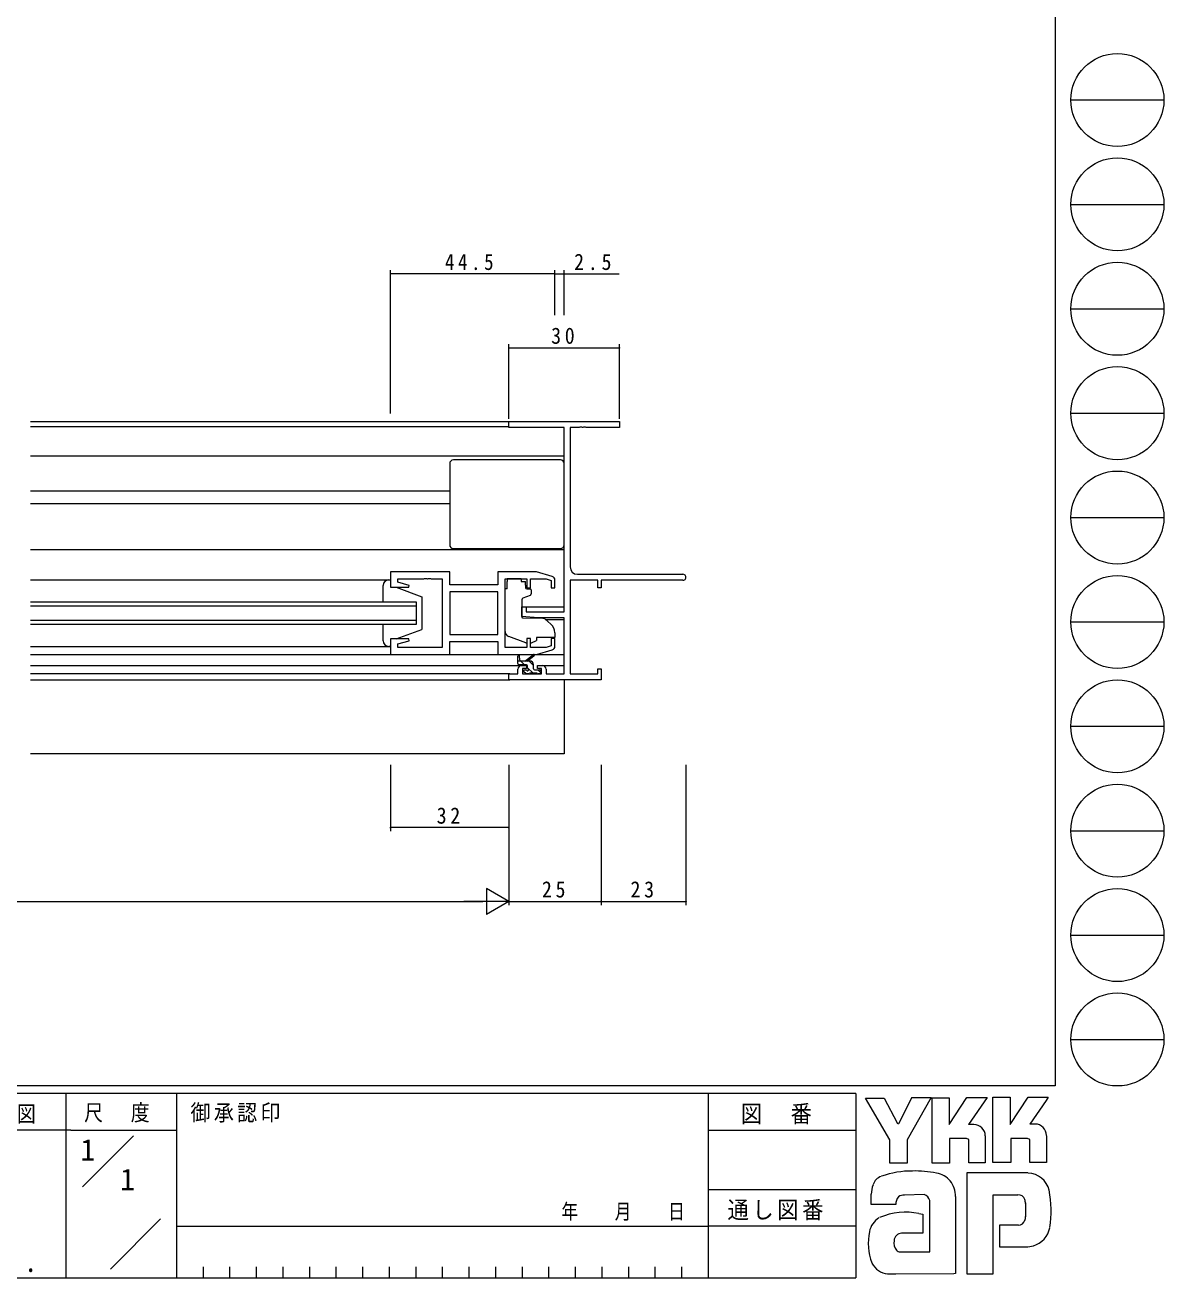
# Model space of a CAD drawing. Units: millimetres, scale not verified. Extents: x -567 to 567, y -403 to 403.
# Drawn here: x 258.3 to 566.7, y -403 to -63.6 of the extents above; entities that cross this region are included whole.
import ezdxf
from ezdxf.enums import TextEntityAlignment as Align

# ---------------------------------------------------------------- set-up
doc = ezdxf.new("R2010")
doc.units = ezdxf.units.MM
doc.header["$LTSCALE"] = 2
for name, color, linetype, lineweight in [('0-1_YKK_ZWAK', 7, 'Continuous', 18), ('0-3_YKK_11', 7, 'Continuous', 18), ('0-4_YKK_12', 2, 'Continuous', 18), ('0-5_YKK_13', 4, 'Continuous', 18), ('0-6_YKK_D', 6, 'Continuous', 18)]:
    doc.layers.add(name, color=color, linetype=linetype, lineweight=lineweight)
doc.layers.add('0-2_USER1', color=7, linetype='Continuous')
doc.styles.add('ＭＳ ゴシック', font='')
doc.styles.get('ＭＳ ゴシック').set_extended_font_data('MS Gothic')

msp = doc.modelspace()

# ---------------------------------------------------------------- linework, layer by layer
at = {"layer": '0-1_YKK_ZWAK'}
for p, q in [((537.274, 399.018), (537.274, -350.982)), ((541.526, -83.862), (566.726, -83.862)), ((541.526, -112.142), (566.726, -112.142)), ((541.526, -140.422), (566.726, -140.422)), ((541.526, -168.702), (566.726, -168.702)), ((541.526, -196.982), (566.726, -196.982)), ((541.526, -225.262), (566.726, -225.262)), ((541.526, -253.542), (566.726, -253.542)), ((541.526, -281.822), (566.726, -281.822)), ((541.526, -310.102), (566.726, -310.102)), ((541.526, -338.382), (566.726, -338.382)), ((537.274, -350.982), (-562.726, -350.982)), ((483.274, -352.982), (-562.726, -352.982)), ((269.274, -352.982), (269.274, -402.982)), ((299.274, -352.982), (299.274, -402.982)), ((443.274, -352.982), (443.274, -402.982)), ((483.274, -352.982), (483.274, -402.982)), ((485.898, -354.276), (490.918, -354.276)), ((492.462, -365.552), (485.898, -354.276)), ((498.468, -354.122), (494.818, -361.227)), ((503.931, -371.884), (503.931, -354.161)), ((520.38, -354.006), (525.052, -354.006)), ((520.38, -371.73), (520.38, -354.006)), ((529.956, -354.006), (535.362, -354.006)), ((534.822, -354.933), (530.362, -361.304)), ((535.362, -354.006), (534.822, -354.933)), ((270.68, -362.981), (173.274, -362.981)), ((270.68, -362.981), (299.274, -362.981)), ((443.274, -362.982), (483.274, -362.982)), ((515.244, -361.42), (513.76, -361.42)), ((531.846, -361.304), (530.362, -361.304)), ((273.803, -378.32), (287.65, -364.472)), ((513.236, -365.243), (508.68, -365.243)), ((518.333, -364.509), (518.333, -371.769)), ((525.245, -365.204), (525.245, -371.73)), ((529.802, -365.204), (525.245, -365.204)), ((530.42, -365.436), (529.802, -365.204)), ((530.42, -371.691), (530.42, -365.436)), ((534.937, -364.509), (534.937, -371.691)), ((525.245, -371.73), (520.38, -371.73)), ((530.42, -371.619), (530.492, -371.691)), ((534.937, -371.691), (530.42, -371.691)), ((529.879, -374.549), (513.314, -374.549)), ((513.314, -374.549), (513.314, -401.849)), ((443.274, -378.981), (483.274, -378.981)), ((487.443, -383.082), (487.443, -380.326)), ((494.084, -383.082), (487.443, -383.082)), ((501.768, -380.418), (496.486, -380.518)), ((503.313, -395.941), (503.313, -382.04)), ((510.302, -380.959), (510.302, -401.81)), ((520.496, -380.495), (527.137, -380.495)), ((520.496, -401.849), (520.496, -380.495)), ((529.236, -382.634), (529.261, -386.398)), ((281.377, -400.618), (294.983, -387.013)), ((299.274, -388.982), (443.274, -388.982)), ((483.274, -388.981), (443.274, -388.981)), ((522.234, -388.681), (522.234, -394.589)), ((527.292, -388.681), (522.234, -388.681)), ((501.382, -390.882), (495.676, -390.889)), ((495.281, -395.941), (503.313, -395.941)), ((502.695, -395.941), (503.197, -395.941)), ((503.313, -395.939), (503.314, -395.941)), ((522.234, -394.589), (529.84, -394.589)), ((529.84, -394.589), (531.385, -394.242)), ((306.474, -399.982), (306.474, -402.982)), ((313.674, -399.982), (313.674, -402.982)), ((320.874, -399.982), (320.874, -402.982)), ((328.074, -399.982), (328.074, -402.982)), ((335.274, -399.982), (335.274, -402.982)), ((342.474, -399.982), (342.474, -402.982)), ((349.674, -399.982), (349.674, -402.982)), ((356.874, -399.982), (356.874, -402.982)), ((364.074, -399.982), (364.074, -402.982)), ((371.274, -399.982), (371.274, -402.982)), ((378.474, -399.982), (378.474, -402.982)), ((385.674, -399.982), (385.674, -402.982)), ((392.874, -399.982), (392.874, -402.982)), ((400.074, -399.982), (400.074, -402.982)), ((407.274, -399.982), (407.274, -402.982)), ((414.474, -399.982), (414.474, -402.982)), ((421.674, -399.982), (421.674, -402.982)), ((428.874, -399.982), (428.874, -402.982)), ((436.074, -399.982), (436.074, -402.982)), ((-562.726, -402.982), (483.274, -402.982)), ((494.084, -401.926), (491.96, -401.926)), ((509.838, -401.887), (494.084, -401.926)), ((510.302, -401.81), (509.838, -401.887))]:
    msp.add_line(p, q, dxfattribs=at)
for points in [[(490.918, -354.276), (494.509, -360.995), (494.818, -361.227)], [(498.468, -354.122), (503.648, -354.122), (497.173, -365.59)], [(503.931, -354.161), (508.526, -354.161), (508.526, -361.444), (513.352, -354.083)], [(513.352, -354.083), (518.817, -354.083), (513.76, -361.42)], [(525.052, -354.006), (525.052, -361.423), (529.956, -354.006)], [(497.173, -365.59), (497.173, -371.923), (492.462, -371.923), (492.462, -365.552)], [(508.68, -365.243), (508.68, -371.884), (503.931, -371.884)], [(518.333, -371.769), (513.854, -371.769), (513.854, -365.475), (513.236, -365.243)], [(500.378, -385.515), (501.382, -385.747), (501.382, -390.882)], [(513.314, -401.849), (519.376, -401.849), (520.496, -401.849)]]:
    msp.add_lwpolyline(points, dxfattribs=at)
for centre in [(554.126, -83.862), (554.126, -112.142), (554.126, -140.422), (554.126, -168.702), (554.126, -196.982), (554.126, -225.262), (554.126, -253.542), (554.126, -281.822), (554.126, -310.102), (554.126, -338.382)]:
    msp.add_circle(centre, 12.6, dxfattribs=at)
for centre, radius, start, end in [((515.244, -364.509), 3.089, 0.00166, 89.99604), ((531.846, -364.393), 3.089, 0.00166, 89.99604), ((491.283, -378.776), 3.491, 109.02127, 161.51264), ((498.591, -399.27), 25.257, 89.89165, 109.30848), ((499.333, -403.644), 29.64, 78.78009, 91.46938), ((504.032, -380.835), 6.355, 40.66422, 80.31694), ((503.715, -380.818), 6.588, 358.78059, 38.76563), ((529.662, -380.754), 6.202, 14.44572, 87.08746), ((494.644, -380.362), 7.196, 158.41083, 179.71775), ((506.368, -384.678), 29.8, 350.99027, 10.67624), ((497.096, -382.992), 3.013, 138.46382, 181.71359), ((496.295, -382.94), 2.43, 85.50551, 126.78038), ((501.068, -382.631), 2.321, 14.7552, 72.44995), ((527.366, -382.238), 1.756, 16.43124, 96.91661), ((524.033, -383.279), 5.248, 4.93423, 17.03552), ((492.455, -391.45), 5.583, 121.82711, 169.08475), ((496.874, -404.202), 19.013, 79.38098, 112.05825), ((524.002, -385.898), 5.281, 343.6902, 354.75362), ((527.293, -386.816), 1.865, 269.95468, 342.90145), ((529.752, -388.333), 6.13, 285.44291, 349.90448), ((502.487, -393.546), 15.832, 168.76372, 199.80079), ((496.963, -393.451), 3.384, 171.08203, 216.71923), ((495.688, -392.953), 2.064, 90.33953, 178.03639), ((495.631, -393.789), 2.18, 230.9728, 260.75491), ((492.474, -396.472), 5.461, 207.31435, 263.59464)]:
    msp.add_arc(centre, radius, start, end, dxfattribs=at)
at = {"layer": '0-3_YKK_11'}
for p, q in [((389.274, -170.982), (419.274, -170.982)), ((389.274, -172.612), (389.274, -170.982)), ((404.274, -172.612), (389.274, -172.612)), ((404.274, -222.482), (404.274, -172.612)), ((405.904, -172.612), (405.904, -210.352)), ((408.316, -172.612), (405.904, -172.612)), ((408.499, -172.492), (408.316, -172.612)), ((409.049, -172.492), (408.499, -172.492)), ((409.232, -172.612), (409.049, -172.492)), ((409.316, -172.612), (409.232, -172.612)), ((409.499, -172.492), (409.316, -172.612)), ((410.049, -172.492), (409.499, -172.492)), ((410.232, -172.612), (410.049, -172.492)), ((419.274, -172.612), (410.232, -172.612)), ((419.274, -170.982), (419.274, -172.612)), ((357.274, -211.682), (357.274, -215.882)), ((373.274, -211.682), (357.274, -211.682)), ((359.204, -213.612), (366.316, -213.612)), ((359.204, -214.53), (359.204, -213.612)), ((366.316, -213.612), (366.499, -213.492)), ((366.499, -213.492), (367.049, -213.492)), ((367.049, -213.492), (367.232, -213.612)), ((367.232, -213.612), (367.316, -213.612)), ((367.316, -213.612), (367.499, -213.492)), ((367.499, -213.492), (368.049, -213.492)), ((368.049, -213.492), (368.232, -213.612)), ((368.232, -213.612), (371.274, -213.612)), ((371.274, -213.612), (371.274, -232.152)), ((373.274, -215.182), (373.274, -211.682)), ((386.274, -211.682), (386.274, -215.182)), ((396.774, -211.682), (386.274, -211.682)), ((388.274, -213.612), (394.174, -213.612)), ((388.274, -232.152), (388.274, -213.612)), ((394.174, -213.612), (394.174, -215.982)), ((395.174, -213.612), (399.379, -213.612)), ((395.174, -215.982), (395.174, -213.612)), ((401.061, -212.969), (396.774, -211.682)), ((399.379, -213.612), (400.774, -214.031)), ((407.904, -212.352), (436.459, -212.352)), ((357.274, -215.882), (362.235, -215.882)), ((362.303, -215.36), (359.204, -214.53)), ((362.235, -215.882), (362.303, -215.36)), ((386.274, -215.182), (373.274, -215.182)), ((373.274, -217.112), (373.274, -228.652)), ((386.344, -217.112), (373.274, -217.112)), ((386.344, -228.652), (386.344, -217.112)), ((394.174, -215.982), (395.174, -215.982)), ((400.774, -214.031), (400.774, -215.982)), ((400.774, -215.982), (401.774, -215.982)), ((401.774, -215.982), (401.774, -213.926)), ((405.904, -213.982), (405.904, -239.352)), ((413.374, -213.982), (405.904, -213.982)), ((413.374, -215.982), (413.374, -213.982)), ((414.274, -215.982), (413.374, -215.982)), ((414.274, -213.982), (414.274, -215.982)), ((436.459, -213.982), (414.274, -213.982)), ((392.774, -221.182), (393.974, -221.182)), ((392.774, -223.789), (392.774, -221.182)), ((397.274, -224.182), (392.774, -223.789)), ((393.974, -221.182), (393.974, -222.482)), ((393.974, -222.482), (404.274, -222.482)), ((404.274, -224.182), (397.274, -224.182)), ((404.274, -239.352), (404.274, -224.182)), ((357.274, -229.882), (357.274, -234.082)), ((362.235, -229.882), (357.274, -229.882)), ((359.204, -231.235), (362.303, -230.405)), ((362.303, -230.405), (362.235, -229.882)), ((373.274, -228.652), (386.344, -228.652)), ((373.274, -228.652), (386.344, -228.652)), ((373.274, -230.582), (386.274, -230.582)), ((373.274, -234.082), (373.274, -230.582)), ((386.274, -230.582), (386.274, -234.082)), ((394.174, -229.782), (394.174, -232.152)), ((395.174, -229.782), (394.174, -229.782)), ((395.174, -232.152), (395.174, -229.782)), ((400.774, -229.782), (400.774, -231.734)), ((401.774, -229.782), (400.774, -229.782)), ((401.774, -231.838), (401.774, -229.782)), ((357.274, -234.082), (373.274, -234.082)), ((359.204, -232.152), (359.204, -231.235)), ((371.274, -232.152), (359.204, -232.152)), ((386.274, -234.082), (396.774, -234.082)), ((394.174, -232.152), (388.274, -232.152)), ((399.379, -232.152), (395.174, -232.152)), ((396.774, -234.082), (401.061, -232.796)), ((400.774, -231.734), (399.379, -232.152)), ((392.774, -237.082), (394.074, -237.082)), ((394.074, -237.082), (394.074, -237.882)), ((397.074, -237.082), (398.374, -237.082)), ((397.074, -237.882), (397.074, -237.082)), ((389.274, -239.352), (391.774, -239.352)), ((389.274, -240.982), (389.274, -239.352)), ((414.274, -240.982), (389.274, -240.982)), ((391.774, -239.352), (391.774, -238.082)), ((392.974, -237.882), (392.974, -239.352)), ((394.074, -237.882), (392.974, -237.882)), ((392.974, -239.352), (398.174, -239.352)), ((398.174, -237.882), (397.074, -237.882)), ((398.174, -239.352), (398.174, -237.882)), ((399.374, -238.082), (399.374, -239.352)), ((399.374, -239.352), (404.274, -239.352)), ((405.904, -239.352), (413.374, -239.352)), ((413.374, -237.982), (414.274, -237.982)), ((413.374, -239.352), (413.374, -237.982)), ((414.274, -237.982), (414.274, -240.982))]:
    msp.add_line(p, q, dxfattribs=at)
for centre, radius, start, end in [((407.904, -210.352), 2, 180.00001, 269.99999), ((400.774, -213.926), 1, 359.99996, 73.30074), ((436.459, -213.167), 0.815, 269.99999, 90.00001), ((400.774, -231.838), 1, 286.69926, 0.00004), ((392.774, -238.082), 1, 90.00001, 179.99999), ((398.374, -238.082), 1, 0.00001, 89.99999)]:
    msp.add_arc(centre, radius, start, end, dxfattribs=at)
at = {"layer": '0-4_YKK_12'}
for p, q in [((259.774, -170.982), (389.574, -170.982)), ((389.274, -172.382), (259.774, -172.382)), ((259.774, -180.282), (404.274, -180.282)), ((259.774, -189.782), (373.274, -189.782)), ((259.774, -193.182), (373.274, -193.182)), ((259.774, -205.682), (404.274, -205.682)), ((364.274, -219.882), (259.774, -219.882)), ((364.274, -225.882), (364.274, -219.882)), ((259.774, -220.882), (364.274, -220.882)), ((392.774, -221.182), (404.274, -221.182)), ((364.274, -224.882), (259.774, -224.882)), ((259.774, -225.882), (364.274, -225.882)), ((399.151, -224.582), (404.274, -224.582)), ((259.774, -234.082), (357.774, -234.082)), ((259.774, -237.082), (392.774, -237.082)), ((398.374, -237.082), (404.274, -237.082)), ((389.574, -239.352), (259.774, -239.352)), ((259.774, -240.982), (389.574, -240.982)), ((404.274, -240.982), (404.274, -260.982)), ((404.274, -260.982), (259.774, -260.982))]:
    msp.add_line(p, q, dxfattribs=at)
at = {"layer": '0-5_YKK_13'}
for p, q in [((373.274, -182.383), (373.274, -204.383)), ((403.274, -181.383), (374.274, -181.383)), ((404.274, -204.383), (404.274, -182.383)), ((374.274, -205.383), (403.274, -205.383)), ((388.874, -213.612), (388.874, -214.282)), ((392.674, -213.612), (388.874, -213.612)), ((392.674, -213.612), (392.674, -214.282)), ((259.774, -213.882), (357.274, -213.882)), ((355.274, -219.882), (355.274, -215.382)), ((356.774, -213.882), (357.274, -213.882)), ((357.274, -213.882), (357.274, -215.882)), ((357.274, -215.882), (358.774, -215.882)), ((358.774, -215.882), (365.774, -218.482)), ((388.274, -227.838), (388.274, -216.282)), ((388.874, -216.282), (388.274, -216.282)), ((388.874, -215.282), (388.874, -214.282)), ((388.874, -216.282), (388.874, -215.282)), ((392.674, -214.282), (393.844, -214.282)), ((393.844, -215.282), (393.844, -214.282)), ((393.844, -215.282), (393.844, -215.982)), ((394.144, -216.282), (395.074, -216.282)), ((395.374, -216.582), (395.374, -217.632)), ((365.774, -218.482), (365.774, -227.282)), ((392.774, -219.279), (392.774, -223.885)), ((395.045, -218.102), (393.045, -218.83)), ((355.274, -230.382), (355.274, -225.882)), ((358.774, -229.882), (365.774, -227.282)), ((392.991, -224.184), (398.377, -224.231)), ((399.011, -224.465), (400.702, -225.884)), ((357.274, -229.882), (357.274, -231.882)), ((358.774, -229.882), (357.274, -229.882)), ((393.902, -230.923), (389.265, -229.248)), ((395.468, -230.889), (396.774, -230.28)), ((396.774, -229.482), (396.774, -229.782)), ((401.774, -229.482), (396.774, -229.482)), ((396.774, -229.782), (396.774, -230.28)), ((401.774, -228.183), (401.774, -229.482)), ((259.774, -231.882), (357.274, -231.882)), ((357.274, -231.882), (356.774, -231.882)), ((372.774, -234.082), (386.774, -234.082)), ((372.774, -234.082), (386.774, -234.082)), ((393.674, -235.852), (395.892, -234.17)), ((396.701, -234.082), (404.274, -234.082)), ((396.701, -234.082), (404.274, -234.082)), ((391.774, -236.552), (391.774, -234.553)), ((394.974, -235.852), (391.774, -235.852)), ((392.074, -234.726), (392.273, -235.852)), ((394.074, -236.852), (392.074, -236.852)), ((393.549, -236.852), (392.549, -235.852)), ((394.274, -235.852), (396.093, -234.451)), ((394.374, -237.791), (394.374, -237.152)), ((395.974, -237.033), (394.794, -235.852)), ((395.974, -237.952), (395.974, -236.852)), ((393.862, -239.265), (393.362, -238.765)), ((393.574, -238.252), (393.913, -238.252)), ((394.674, -239.352), (394.074, -239.352)), ((395.849, -239.152), (394.374, -237.678)), ((396.974, -239.152), (394.874, -239.152)), ((396.274, -238.252), (397.674, -238.252)), ((397.674, -239.352), (397.174, -239.352)), ((397.974, -239.033), (397.194, -238.252)), ((397.974, -238.552), (397.974, -239.052))]:
    msp.add_line(p, q, dxfattribs=at)
for centre, radius, start, end in [((374.274, -182.383), 1, 90, 180), ((403.274, -182.383), 1, 0, 90), ((374.274, -204.383), 1, 180, 270), ((403.274, -204.383), 1, 270, 0), ((356.774, -215.382), 1.5, 90, 180), ((394.144, -215.982), 0.3, 180, 270), ((395.074, -216.582), 0.3, 0, 90), ((393.274, -219.279), 0.5, 110, 180), ((394.874, -217.632), 0.5, 290, 0), ((393.074, -223.885), 0.3, 180, 269.5), ((398.368, -225.231), 1, 50, 89.5), ((398.774, -228.183), 3, 0, 50), ((356.774, -230.382), 1.5, 180, 270), ((389.774, -227.838), 1.5, 180, 250.14674), ((394.242, -229.982), 1, 250.14674, 266.11316), ((395.045, -229.982), 1, 277.40692, 295), ((396.074, -234.252), 0.2, 275.58288, 155.58289), ((391.974, -234.553), 0.2, 300, 180), ((392.074, -236.552), 0.3, 180, 270), ((394.074, -237.152), 0.3, 0, 90), ((394.974, -236.852), 1, 0, 90), ((393.574, -238.552), 0.3, 90, 225), ((394.074, -239.052), 0.3, 225, 270), ((393.913, -238.552), 0.3, 33.05573, 90), ((394.374, -238.252), 0.25, 213.05573, 56.94427), ((394.674, -237.791), 0.3, 180, 236.94427), ((394.674, -239.152), 0.2, 270, 0), ((396.274, -237.952), 0.3, 180, 270), ((397.174, -239.152), 0.2, 180, 270), ((397.674, -238.552), 0.3, 0, 90), ((397.674, -239.052), 0.3, 270, 0)]:
    msp.add_arc(centre, radius, start, end, dxfattribs=at)
at = {"layer": '0-6_YKK_D'}
for p, q in [((357.274, -168.789), (357.274, -129.982)), ((401.774, -130.982), (357.274, -130.982)), ((401.774, -142.148), (401.774, -129.982)), ((401.774, -142.148), (401.774, -129.982)), ((401.774, -130.982), (404.274, -130.982)), ((404.274, -142.148), (404.274, -129.982)), ((404.274, -130.982), (419.174, -130.982)), ((389.274, -170.282), (389.274, -149.982)), ((389.274, -150.982), (419.274, -150.982)), ((419.274, -170.282), (419.274, -149.982)), ((357.274, -263.982), (357.274, -281.982)), ((389.274, -263.982), (389.274, -281.982)), ((389.274, -263.982), (389.274, -301.982)), ((389.274, -263.982), (389.274, -301.982)), ((414.274, -263.982), (414.274, -301.982)), ((414.274, -263.982), (414.274, -301.982)), ((437.274, -263.982), (437.274, -301.982)), ((389.274, -280.982), (357.274, -280.982)), ((383.212, -297.482), (383.212, -304.482)), ((389.274, -300.982), (383.212, -297.482)), ((-103.726, -300.982), (382.274, -300.982)), ((389.274, -300.982), (377.15, -300.982)), ((389.274, -300.982), (383.212, -304.482)), ((389.274, -300.982), (414.274, -300.982)), ((414.274, -300.982), (437.274, -300.982))]:
    msp.add_line(p, q, dxfattribs=at)
for centre, start, end in [((357.274, -130.982), 0, 180), ((357.274, -130.982), 180, 0), ((401.774, -130.982), 0, 180), ((401.774, -130.982), 0, 180), ((401.774, -130.982), 180, 0), ((401.774, -130.982), 180, 0), ((404.274, -130.982), 0, 180), ((404.274, -130.982), 180, 0), ((389.274, -150.982), 0, 180), ((389.274, -150.982), 180, 0), ((419.274, -150.982), 0, 180), ((419.274, -150.982), 180, 0), ((357.274, -280.982), 0, 180), ((357.274, -280.982), 180, 0), ((389.274, -280.982), 0, 180), ((389.274, -280.982), 180, 0), ((414.274, -300.982), 0, 180), ((414.274, -300.982), 0, 180), ((414.274, -300.982), 180, 0), ((414.274, -300.982), 180, 0), ((437.274, -300.982), 0, 180), ((437.274, -300.982), 180, 0)]:
    msp.add_arc(centre, 0.106, start, end, dxfattribs=at)

# ---------------------------------------------------------------- texts
at = {"layer": '0-1_YKK_ZWAK', "attachment_point": 7, "style": 'ＭＳ ゴシック'}
for s, insert, char_height in [('\\T1.24;\\W0.85;作\\~\\~図', (243.445, -361.214), 4.399), ('\\T1.24;\\W0.85;尺\\~\\~度', (274.292, -360.892), 4.399), ('\\T1.17;\\W0.9;御承認印', (303.084, -360.886), 4.399), ('\\T1.17;\\W0.9;図\u3000番', (452.128, -361.357), 4.692), ('\\T1.28;\\W0.8;年\\~\\~\\~月\\~\\~\\~日', (403.526, -387.51), 4.147), ('\\T1.17;\\W0.9;通し図番', (448.529, -387.389), 4.692), ('\\T1.24;\\W0.85;\\~．\\~．', (243.638, -401.477), 5.132)]:
    msp.add_mtext(s, dxfattribs=dict(at, insert=insert, char_height=char_height))
at = {"layer": '0-2_USER1', "style": 'ＭＳ ゴシック'}
for p in [(273.274, -372.981), (284.036, -380.981)]:
    msp.add_text('1', height=5.865, dxfattribs=at).set_placement(p, align=Align.BOTTOM_LEFT)
at = {"layer": '0-6_YKK_D', "color": 7, "char_height": 4.399, "attachment_point": 7, "style": 'ＭＳ ゴシック'}
for s, insert in [('\\T1.38;\\W0.9;2.5', (406.974, -129.982)), ('\\T1.39;\\W0.85;44.5', (372.004, -129.982)), ('\\T1.37;\\W0.9;30', (400.754, -149.982)), ('\\T1.37;\\W0.9;32', (369.754, -279.982)), ('\\T1.37;\\W0.9;25', (398.254, -299.982)), ('\\T1.37;\\W0.9;23', (422.254, -299.982))]:
    msp.add_mtext(s, dxfattribs=dict(at, insert=insert))

doc.saveas('drawing.dxf')
